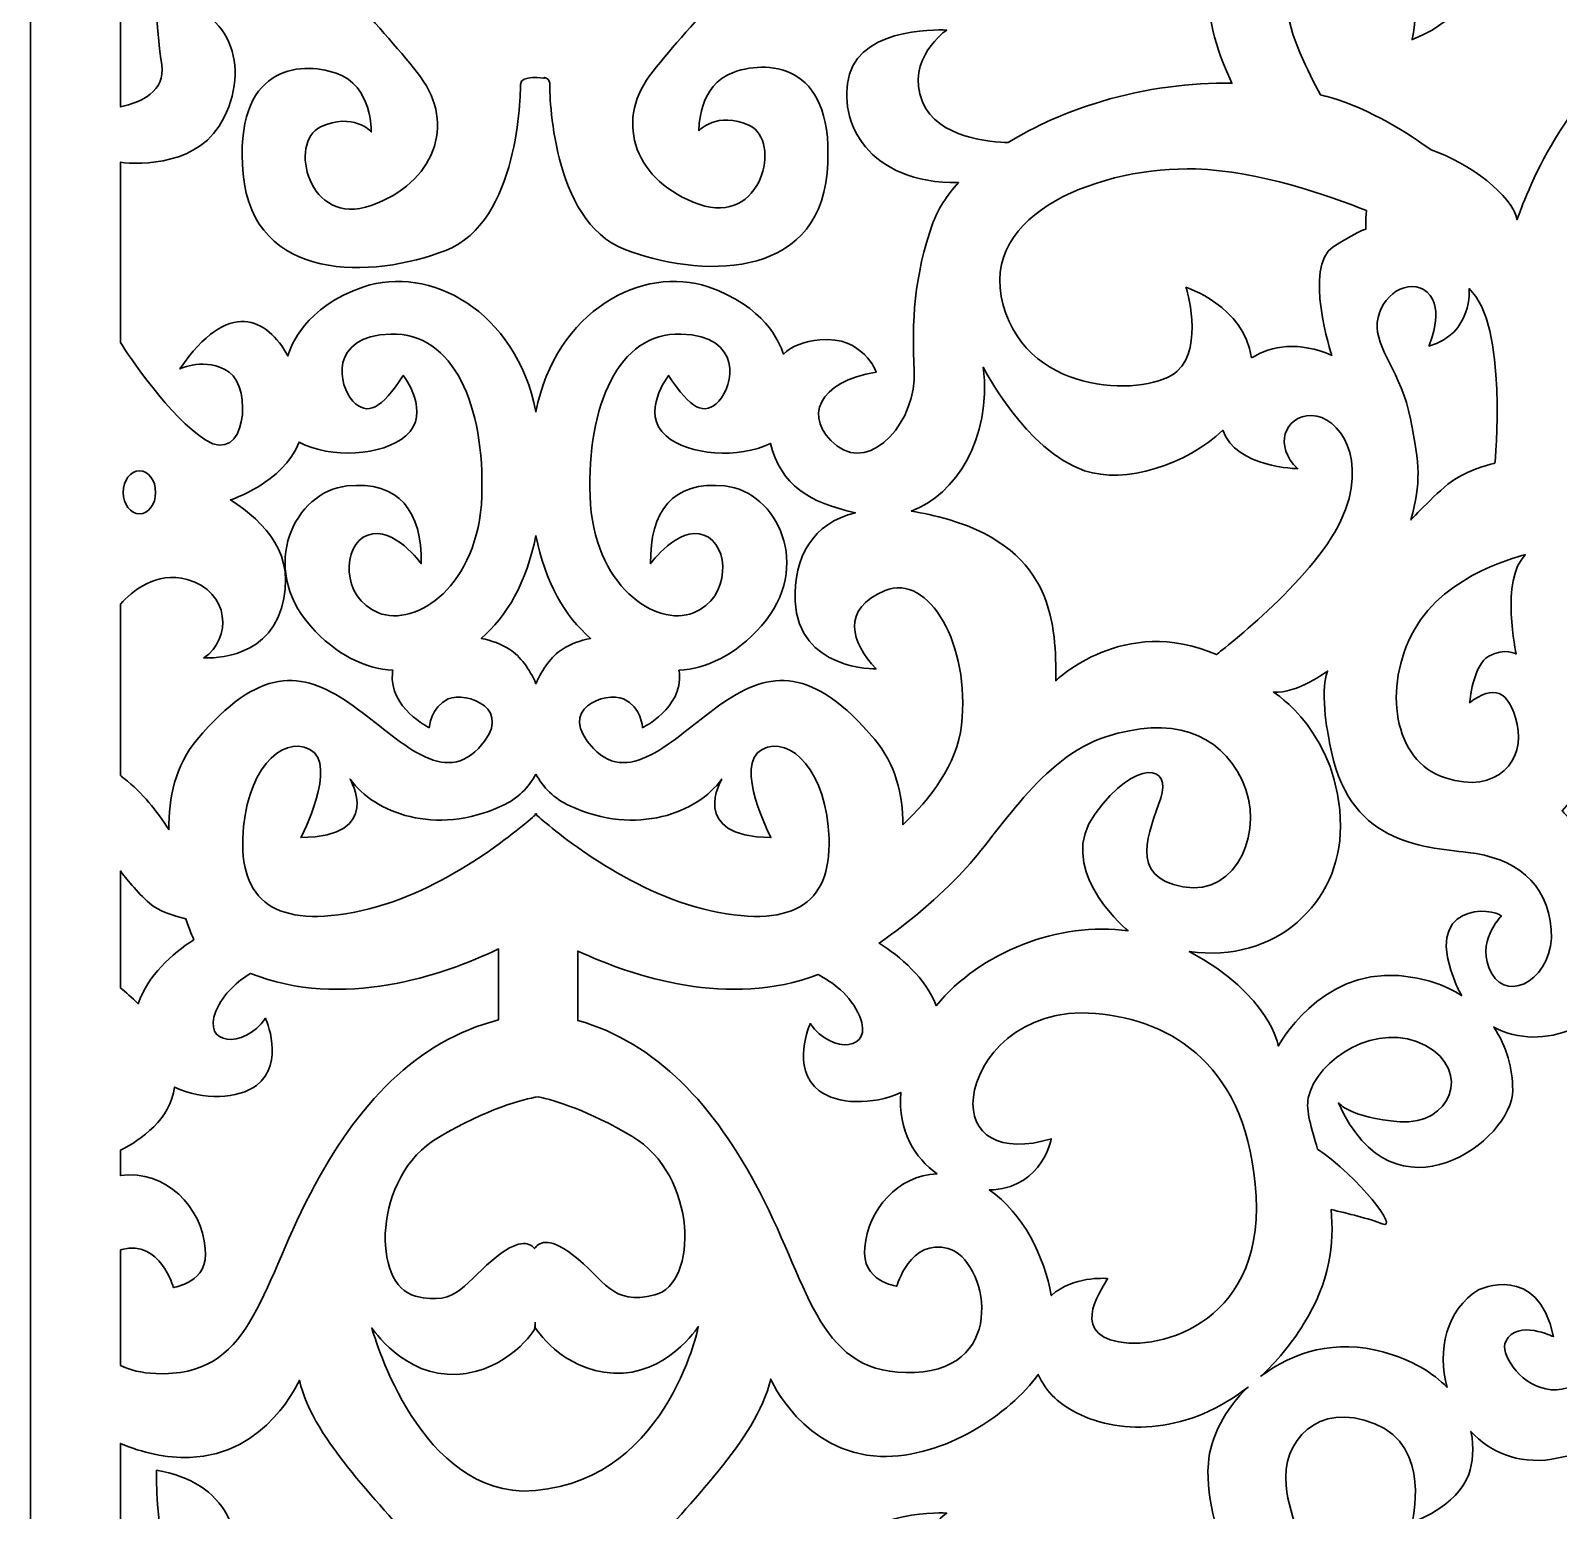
# Model space of a CAD drawing. Header units: centimetres. Extents: x 22.81 to 27, y -9 to -0.08.
# Drawn here: x 22.814 to 24.479, y -4.485 to -2.873 of the extents above; entities that cross this region are included whole.
import ezdxf

# ---------------------------------------------------------------- set-up
doc = ezdxf.new("R2010")
doc.units = ezdxf.units.CM
doc.header["$MEASUREMENT"] = 0
doc.layers.add('layer 1', color=7, linetype='Continuous')

msp = doc.modelspace()

# ---------------------------------------------------------------- linework, layer by layer
at = {"layer": 'layer 1', "color": 250, "lineweight": 30}
for points, knots in [([(26.99977, -9.0002), (26.99977, -9.0002), (22.8137, -9.0002), (22.8137, -9.0002), (22.8137, -9.0002), (22.8137, -9.0002), (22.8137, -0.08237), (22.8137, -0.08237), (22.8137, -0.08237), (22.8137, -0.08237), (26.99977, -0.08237), (26.99977, -0.08237), (26.99977, -0.08237), (26.99977, -0.08237), (26.99977, -9.0002), (26.99977, -9.0002)], [0, 0, 0, 0, 0.2, 0.2, 0.2, 0.2, 0.4, 0.4, 0.4, 0.4, 0.6, 0.6, 0.6, 0.6, 1, 1, 1, 1]), ([(24.85922, -2.80655), (24.87184, -2.82286), (24.89256, -2.85542), (24.8873, -2.88799), (24.8873, -2.88799), (24.87987, -2.93409), (24.78136, -2.96044), (24.73861, -2.94068), (24.73861, -2.94068), (24.69585, -2.92092), (24.71816, -2.87152), (24.71816, -2.87152), (24.71816, -2.87152), (24.69883, -2.88406), (24.69135, -2.89869), (24.69093, -2.91358), (24.69093, -2.91358), (24.64944, -2.88862), (24.60368, -2.87992), (24.5633, -2.8999), (24.5633, -2.8999), (24.47886, -2.94164), (24.4337, -3.07906), (24.4337, -3.07906), (24.4337, -3.07906), (24.42905, -3.05286), (24.38119, -3.01684), (24.34003, -3.00303), (24.34003, -3.00303), (24.31657, -2.98588), (24.27453, -2.95862), (24.22929, -2.94562), (24.22929, -2.94562), (24.22601, -2.94469), (24.22273, -2.94379), (24.21937, -2.94294), (24.21937, -2.94294), (24.20602, -2.91803), (24.18548, -2.87876), (24.18189, -2.84232), (24.18189, -2.84232), (24.17712, -2.7942), (24.21588, -2.74997), (24.27854, -2.77499), (24.27854, -2.77499), (24.3412, -2.79999), (24.31912, -2.88283), (24.31912, -2.88283), (24.31912, -2.88283), (24.31912, -2.88283), (24.3685, -2.86524), (24.38096, -2.83024), (24.38096, -2.83024), (24.38465, -2.81991), (24.38653, -2.80645), (24.38482, -2.79189), (24.38482, -2.79189), (24.40508, -2.81324), (24.43454, -2.82608), (24.47151, -2.82071), (24.47151, -2.82071), (24.5849, -2.80424), (24.59774, -2.70616), (24.59774, -2.70616), (24.59774, -2.70616), (24.63947, -2.77016), (24.75824, -2.83554), (24.85293, -2.80854), (24.85293, -2.80854), (24.85509, -2.80792), (24.85718, -2.80725), (24.85922, -2.80655)], [0, 0, 0, 0, 0.0526316, 0.0526316, 0.0526316, 0.0526316, 0.1052632, 0.1052632, 0.1052632, 0.1052632, 0.1578947, 0.1578947, 0.1578947, 0.1578947, 0.2105263, 0.2105263, 0.2105263, 0.2105263, 0.2631579, 0.2631579, 0.2631579, 0.2631579, 0.3157895, 0.3157895, 0.3157895, 0.3157895, 0.3684211, 0.3684211, 0.3684211, 0.3684211, 0.4210526, 0.4210526, 0.4210526, 0.4210526, 0.4736842, 0.4736842, 0.4736842, 0.4736842, 0.5263158, 0.5263158, 0.5263158, 0.5263158, 0.5789474, 0.5789474, 0.5789474, 0.5789474, 0.6315789, 0.6315789, 0.6315789, 0.6315789, 0.6842105, 0.6842105, 0.6842105, 0.6842105, 0.7368421, 0.7368421, 0.7368421, 0.7368421, 0.7894737, 0.7894737, 0.7894737, 0.7894737, 0.8421053, 0.8421053, 0.8421053, 0.8421053, 0.8947368, 0.8947368, 0.8947368, 0.8947368, 1, 1, 1, 1]), ([(22.91161, -3.21272), (22.91161, -3.21272), (22.91161, -3.01649), (22.91161, -3.01649), (22.91161, -3.01649), (22.9335, -3.01876), (22.99877, -3.02072), (23.02449, -2.96793), (23.02449, -2.96793), (23.05559, -2.90405), (23.02591, -2.84519), (22.95097, -2.83267), (22.95097, -2.83267), (22.95097, -2.83267), (22.94956, -2.86023), (22.95662, -2.91031), (22.95662, -2.91031), (22.96072, -2.93934), (22.93445, -2.95114), (22.91161, -2.95592), (22.91161, -2.95592), (22.91161, -2.95592), (22.91161, -2.80348), (22.91161, -2.80348), (22.91161, -2.80348), (22.93563, -2.8136), (22.96149, -2.81965), (22.98709, -2.81883), (22.98709, -2.81883), (23.07147, -2.81612), (23.10675, -2.73457), (23.10675, -2.73457), (23.10675, -2.73457), (23.12208, -2.80252), (23.20033, -2.87182), (23.23868, -2.92348), (23.23868, -2.92348), (23.27703, -2.97513), (23.25403, -3.039), (23.18499, -3.06346), (23.18499, -3.06346), (23.11594, -3.08793), (23.09447, -2.99415), (23.12975, -2.97784), (23.12975, -2.97784), (23.16504, -2.96153), (23.18499, -2.98327), (23.18499, -2.98327), (23.18499, -2.98327), (23.18499, -2.98327), (23.18652, -2.93299), (23.14663, -2.91941), (23.14663, -2.91941), (23.10675, -2.90581), (23.03463, -2.91125), (23.04537, -3.02949), (23.04537, -3.02949), (23.05611, -3.14774), (23.18652, -3.14365), (23.2663, -3.11238), (23.2663, -3.11238), (23.34608, -3.08113), (23.34761, -2.9425), (23.34761, -2.93164), (23.34761, -2.93164), (23.34761, -2.92076), (23.37368, -2.92484), (23.37368, -2.92484), (23.37368, -2.92484), (23.37368, -2.92484), (23.37344, -2.92396), (23.37344, -2.92396), (23.37344, -2.92396), (23.37691, -2.92503), (23.37942, -2.92697), (23.37942, -2.93033), (23.37942, -2.93033), (23.37942, -2.94119), (23.38096, -3.07983), (23.46073, -3.11108), (23.46073, -3.11108), (23.54052, -3.14234), (23.67091, -3.14643), (23.68165, -3.02819), (23.68165, -3.02819), (23.6924, -2.90994), (23.62029, -2.90451), (23.58041, -2.9181), (23.58041, -2.9181), (23.54052, -2.93168), (23.54205, -2.98198), (23.54205, -2.98198), (23.54205, -2.98198), (23.54205, -2.98198), (23.56198, -2.96023), (23.59727, -2.97653), (23.59727, -2.97653), (23.63256, -2.99286), (23.61108, -3.08663), (23.54205, -3.06218), (23.54205, -3.06218), (23.473, -3.0377), (23.45, -2.97382), (23.48835, -2.92218), (23.48835, -2.92218), (23.5267, -2.87053), (23.60495, -2.80122), (23.62029, -2.73327), (23.62029, -2.73327), (23.62029, -2.73327), (23.65558, -2.81481), (23.73995, -2.81753), (23.73995, -2.81753), (23.80946, -2.81977), (23.88106, -2.77128), (23.91185, -2.72829), (23.91185, -2.72829), (23.91879, -2.74423), (23.93181, -2.75918), (23.9535, -2.77016), (23.9535, -2.77016), (23.99911, -2.79324), (24.06416, -2.79243), (24.12333, -2.75438), (24.12333, -2.75438), (24.10824, -2.77429), (24.09882, -2.79672), (24.09722, -2.81829), (24.09722, -2.81829), (24.09408, -2.86058), (24.10994, -2.90325), (24.12298, -2.93035), (24.12298, -2.93035), (24.07797, -2.92958), (24.02959, -2.93549), (23.98082, -2.95014), (23.98082, -2.95014), (23.94307, -2.96147), (23.90827, -2.97684), (23.87905, -2.99493), (23.87905, -2.99493), (23.86115, -2.99457), (23.80181, -2.99031), (23.78563, -2.95061), (23.78563, -2.95061), (23.76649, -2.9037), (23.81212, -2.87241), (23.81212, -2.87241), (23.81212, -2.87241), (23.81212, -2.87241), (23.72089, -2.8672), (23.70619, -2.92063), (23.70619, -2.92063), (23.69203, -2.97202), (23.72685, -3.04026), (23.82506, -3.03848), (23.82506, -3.03848), (23.81197, -3.05276), (23.80226, -3.06783), (23.79673, -3.08331), (23.79673, -3.08331), (23.77677, -3.13905), (23.77371, -3.19069), (23.77677, -3.24369), (23.77677, -3.24369), (23.77985, -3.29669), (23.73075, -3.35513), (23.6924, -3.32524), (23.6924, -3.32524), (23.65404, -3.29534), (23.67245, -3.25456), (23.73535, -3.24506), (23.73535, -3.24506), (23.73535, -3.24506), (23.72155, -3.20563), (23.67398, -3.20972), (23.67398, -3.20972), (23.65698, -3.21117), (23.64374, -3.21645), (23.63411, -3.22543), (23.63411, -3.22543), (23.63009, -3.21232), (23.61321, -3.17293), (23.55211, -3.15209), (23.55211, -3.15209), (23.48141, -3.12801), (23.38578, -3.17754), (23.36443, -3.28837), (23.36443, -3.28837), (23.34306, -3.17754), (23.24746, -3.12801), (23.17676, -3.15209), (23.17676, -3.15209), (23.11215, -3.17412), (23.09701, -3.21689), (23.09419, -3.22741), (23.09419, -3.22741), (23.0718, -3.18618), (23.02934, -3.16411), (22.97643, -3.24144), (22.97643, -3.24144), (22.97643, -3.24144), (23.00468, -3.22767), (23.03014, -3.24518), (23.03014, -3.24518), (23.05559, -3.26274), (23.04852, -3.34664), (23.00468, -3.31909), (23.00468, -3.31909), (22.96549, -3.29445), (22.92067, -3.22678), (22.91161, -3.21272)], [0, 0, 0, 0, 0.0185185, 0.0185185, 0.0185185, 0.0185185, 0.037037, 0.037037, 0.037037, 0.037037, 0.0555556, 0.0555556, 0.0555556, 0.0555556, 0.0740741, 0.0740741, 0.0740741, 0.0740741, 0.0925926, 0.0925926, 0.0925926, 0.0925926, 0.1111111, 0.1111111, 0.1111111, 0.1111111, 0.1296296, 0.1296296, 0.1296296, 0.1296296, 0.1481481, 0.1481481, 0.1481481, 0.1481481, 0.1666667, 0.1666667, 0.1666667, 0.1666667, 0.1851852, 0.1851852, 0.1851852, 0.1851852, 0.2037037, 0.2037037, 0.2037037, 0.2037037, 0.2222222, 0.2222222, 0.2222222, 0.2222222, 0.2407407, 0.2407407, 0.2407407, 0.2407407, 0.2592593, 0.2592593, 0.2592593, 0.2592593, 0.2777778, 0.2777778, 0.2777778, 0.2777778, 0.2962963, 0.2962963, 0.2962963, 0.2962963, 0.3148148, 0.3148148, 0.3148148, 0.3148148, 0.3333333, 0.3333333, 0.3333333, 0.3333333, 0.3518519, 0.3518519, 0.3518519, 0.3518519, 0.3703704, 0.3703704, 0.3703704, 0.3703704, 0.3888889, 0.3888889, 0.3888889, 0.3888889, 0.4074074, 0.4074074, 0.4074074, 0.4074074, 0.4259259, 0.4259259, 0.4259259, 0.4259259, 0.4444444, 0.4444444, 0.4444444, 0.4444444, 0.462963, 0.462963, 0.462963, 0.462963, 0.4814815, 0.4814815, 0.4814815, 0.4814815, 0.5, 0.5, 0.5, 0.5, 0.5185185, 0.5185185, 0.5185185, 0.5185185, 0.537037, 0.537037, 0.537037, 0.537037, 0.5555556, 0.5555556, 0.5555556, 0.5555556, 0.5740741, 0.5740741, 0.5740741, 0.5740741, 0.5925926, 0.5925926, 0.5925926, 0.5925926, 0.6111111, 0.6111111, 0.6111111, 0.6111111, 0.6296296, 0.6296296, 0.6296296, 0.6296296, 0.6481481, 0.6481481, 0.6481481, 0.6481481, 0.6666667, 0.6666667, 0.6666667, 0.6666667, 0.6851852, 0.6851852, 0.6851852, 0.6851852, 0.7037037, 0.7037037, 0.7037037, 0.7037037, 0.7222222, 0.7222222, 0.7222222, 0.7222222, 0.7407407, 0.7407407, 0.7407407, 0.7407407, 0.7592593, 0.7592593, 0.7592593, 0.7592593, 0.7777778, 0.7777778, 0.7777778, 0.7777778, 0.7962963, 0.7962963, 0.7962963, 0.7962963, 0.8148148, 0.8148148, 0.8148148, 0.8148148, 0.8333333, 0.8333333, 0.8333333, 0.8333333, 0.8518519, 0.8518519, 0.8518519, 0.8518519, 0.8703704, 0.8703704, 0.8703704, 0.8703704, 0.8888889, 0.8888889, 0.8888889, 0.8888889, 0.9074074, 0.9074074, 0.9074074, 0.9074074, 0.9259259, 0.9259259, 0.9259259, 0.9259259, 0.9444444, 0.9444444, 0.9444444, 0.9444444, 0.962963, 0.962963, 0.962963, 0.962963, 1, 1, 1, 1]), ([(24.14434, -3.22961), (24.16591, -3.21568), (24.19634, -3.2114), (24.23177, -3.22673), (24.23177, -3.22673), (24.23177, -3.22673), (24.20004, -3.12949), (24.23342, -3.10862), (24.23342, -3.10862), (24.26679, -3.08776), (24.26875, -3.08949), (24.26875, -3.08949), (24.26875, -3.08949), (24.26875, -3.08949), (24.26858, -3.08095), (24.26956, -3.06906), (24.26956, -3.06906), (24.2292, -3.05288), (24.15231, -3.02592), (24.08339, -3.02374), (24.08339, -3.02374), (23.98444, -3.02061), (23.8454, -3.06966), (23.87369, -3.17193), (23.87369, -3.17193), (23.90196, -3.27422), (24.03391, -3.27108), (24.06336, -3.24394), (24.06336, -3.24394), (24.09282, -3.21682), (24.07287, -3.15265), (24.07287, -3.15265), (24.07287, -3.15265), (24.07287, -3.15265), (24.13625, -3.17285), (24.14434, -3.22961)], [0, 0, 0, 0, 0.1, 0.1, 0.1, 0.1, 0.2, 0.2, 0.2, 0.2, 0.3, 0.3, 0.3, 0.3, 0.4, 0.4, 0.4, 0.4, 0.5, 0.5, 0.5, 0.5, 0.6, 0.6, 0.6, 0.6, 0.7, 0.7, 0.7, 0.7, 0.8, 0.8, 0.8, 0.8, 1, 1, 1, 1]), ([(24.40949, -3.34424), (24.40949, -3.34424), (24.4242, -3.19305), (24.38154, -3.15395), (24.38154, -3.15395), (24.38154, -3.15395), (24.38553, -3.20373), (24.33753, -3.21658), (24.33753, -3.21658), (24.33753, -3.21658), (24.35565, -3.17564), (24.33573, -3.15799), (24.33573, -3.15799), (24.3158, -3.14034), (24.28409, -3.16199), (24.28136, -3.19089), (24.28136, -3.19089), (24.27865, -3.21977), (24.30764, -3.24465), (24.31761, -3.29601), (24.31761, -3.29601), (24.32757, -3.34737), (24.32911, -3.36393), (24.31807, -3.40592), (24.31807, -3.40592), (24.31807, -3.40592), (24.34785, -3.3737), (24.36546, -3.36198), (24.36546, -3.36198), (24.38311, -3.35026), (24.40949, -3.34424), (24.40949, -3.34424)], [0, 0, 0, 0, 0.1111111, 0.1111111, 0.1111111, 0.1111111, 0.2222222, 0.2222222, 0.2222222, 0.2222222, 0.3333333, 0.3333333, 0.3333333, 0.3333333, 0.4444444, 0.4444444, 0.4444444, 0.4444444, 0.5555556, 0.5555556, 0.5555556, 0.5555556, 0.6666667, 0.6666667, 0.6666667, 0.6666667, 0.7777778, 0.7777778, 0.7777778, 0.7777778, 1, 1, 1, 1]), ([(22.91161, -3.68425), (22.91161, -3.68425), (22.91161, -3.49766), (22.91161, -3.49766), (22.91161, -3.49766), (22.92394, -3.48408), (22.95048, -3.46144), (22.98428, -3.47095), (22.98428, -3.47095), (23.03139, -3.48422), (23.03352, -3.53546), (23.0025, -3.55633), (23.0025, -3.55633), (23.0025, -3.55633), (23.06994, -3.56106), (23.08708, -3.50225), (23.08708, -3.50225), (23.10421, -3.44344), (23.06973, -3.40926), (23.03156, -3.3842), (23.03156, -3.3842), (23.03156, -3.3842), (23.08876, -3.36597), (23.10642, -3.32125), (23.10642, -3.32125), (23.14068, -3.34007), (23.1974, -3.33613), (23.22268, -3.31448), (23.22268, -3.31448), (23.25149, -3.28976), (23.2199, -3.24861), (23.2199, -3.24861), (23.2199, -3.24861), (23.19572, -3.28565), (23.18084, -3.29306), (23.16504, -3.27661), (23.16504, -3.27661), (23.14924, -3.26014), (23.13804, -3.20558), (23.20637, -3.20357), (23.20637, -3.20357), (23.27472, -3.20153), (23.30888, -3.28225), (23.30546, -3.3801), (23.30546, -3.3801), (23.30204, -3.47798), (23.23371, -3.52337), (23.19272, -3.50722), (23.19272, -3.50722), (23.15171, -3.49108), (23.15285, -3.43257), (23.18131, -3.42247), (23.18131, -3.42247), (23.20979, -3.41239), (23.2394, -3.45376), (23.2394, -3.45376), (23.2394, -3.45376), (23.24054, -3.39726), (23.21549, -3.36296), (23.15854, -3.36902), (23.15854, -3.36902), (23.1016, -3.37506), (23.06174, -3.45679), (23.11868, -3.52135), (23.11868, -3.52135), (23.14702, -3.55347), (23.17818, -3.56786), (23.20864, -3.56974), (23.20864, -3.56974), (23.20839, -3.57082), (23.20821, -3.57189), (23.2081, -3.573), (23.2081, -3.573), (23.20445, -3.61076), (23.24827, -3.63231), (23.24827, -3.63231), (23.24827, -3.63231), (23.24827, -3.63231), (23.24949, -3.60967), (23.26896, -3.60106), (23.26896, -3.60106), (23.28846, -3.59241), (23.34324, -3.61183), (23.30184, -3.65498), (23.30184, -3.65498), (23.26046, -3.6981), (23.21191, -3.64083), (23.16055, -3.60529), (23.16055, -3.60529), (23.1092, -3.56976), (23.06265, -3.56549), (22.99523, -3.6451), (22.99523, -3.6451), (22.97135, -3.67333), (22.96399, -3.70903), (22.9644, -3.74336), (22.9644, -3.74336), (22.95152, -3.72299), (22.93548, -3.70316), (22.91587, -3.68784), (22.91587, -3.68784), (22.91438, -3.68668), (22.91297, -3.68549), (22.91161, -3.68425)], [0, 0, 0, 0, 0.037037, 0.037037, 0.037037, 0.037037, 0.0740741, 0.0740741, 0.0740741, 0.0740741, 0.1111111, 0.1111111, 0.1111111, 0.1111111, 0.1481481, 0.1481481, 0.1481481, 0.1481481, 0.1851852, 0.1851852, 0.1851852, 0.1851852, 0.2222222, 0.2222222, 0.2222222, 0.2222222, 0.2592593, 0.2592593, 0.2592593, 0.2592593, 0.2962963, 0.2962963, 0.2962963, 0.2962963, 0.3333333, 0.3333333, 0.3333333, 0.3333333, 0.3703704, 0.3703704, 0.3703704, 0.3703704, 0.4074074, 0.4074074, 0.4074074, 0.4074074, 0.4444444, 0.4444444, 0.4444444, 0.4444444, 0.4814815, 0.4814815, 0.4814815, 0.4814815, 0.5185185, 0.5185185, 0.5185185, 0.5185185, 0.5555556, 0.5555556, 0.5555556, 0.5555556, 0.5925926, 0.5925926, 0.5925926, 0.5925926, 0.6296296, 0.6296296, 0.6296296, 0.6296296, 0.6666667, 0.6666667, 0.6666667, 0.6666667, 0.7037037, 0.7037037, 0.7037037, 0.7037037, 0.7407407, 0.7407407, 0.7407407, 0.7407407, 0.7777778, 0.7777778, 0.7777778, 0.7777778, 0.8148148, 0.8148148, 0.8148148, 0.8148148, 0.8518519, 0.8518519, 0.8518519, 0.8518519, 0.8888889, 0.8888889, 0.8888889, 0.8888889, 0.9259259, 0.9259259, 0.9259259, 0.9259259, 1, 1, 1, 1]), ([(23.76446, -3.73804), (23.79354, -3.71055), (23.82353, -3.67246), (23.8283, -3.62947), (23.8283, -3.62947), (23.83793, -3.54275), (23.79299, -3.46314), (23.74486, -3.48303), (23.74486, -3.48303), (23.6967, -3.50294), (23.70793, -3.5399), (23.73522, -3.56835), (23.73522, -3.56835), (23.73522, -3.56835), (23.65016, -3.56976), (23.64695, -3.49442), (23.64695, -3.49442), (23.6449, -3.44632), (23.66657, -3.40959), (23.71255, -3.39816), (23.71255, -3.39816), (23.66283, -3.38749), (23.63139, -3.3683), (23.61994, -3.32259), (23.61994, -3.32259), (23.58548, -3.33987), (23.53085, -3.33562), (23.5062, -3.31448), (23.5062, -3.31448), (23.47737, -3.28976), (23.50899, -3.24861), (23.50899, -3.24861), (23.50899, -3.24861), (23.53314, -3.28565), (23.54801, -3.29306), (23.56382, -3.27661), (23.56382, -3.27661), (23.57961, -3.26014), (23.59082, -3.20558), (23.52248, -3.20357), (23.52248, -3.20357), (23.45416, -3.20153), (23.41998, -3.28225), (23.4234, -3.3801), (23.4234, -3.3801), (23.42683, -3.47798), (23.49515, -3.52337), (23.53616, -3.50722), (23.53616, -3.50722), (23.57715, -3.49108), (23.57601, -3.43257), (23.54755, -3.42247), (23.54755, -3.42247), (23.51906, -3.41239), (23.48945, -3.45376), (23.48945, -3.45376), (23.48945, -3.45376), (23.48833, -3.39726), (23.51338, -3.36296), (23.57032, -3.36902), (23.57032, -3.36902), (23.62726, -3.37506), (23.66713, -3.45679), (23.61018, -3.52135), (23.61018, -3.52135), (23.58184, -3.55347), (23.55069, -3.56786), (23.52024, -3.56974), (23.52024, -3.56974), (23.52046, -3.57082), (23.52065, -3.57189), (23.52076, -3.573), (23.52076, -3.573), (23.52439, -3.61076), (23.48058, -3.63231), (23.48058, -3.63231), (23.48058, -3.63231), (23.48058, -3.63231), (23.47938, -3.60967), (23.45989, -3.60106), (23.45989, -3.60106), (23.44042, -3.59241), (23.38564, -3.61183), (23.42701, -3.65498), (23.42701, -3.65498), (23.46841, -3.6981), (23.51695, -3.64083), (23.56831, -3.60529), (23.56831, -3.60529), (23.61966, -3.56976), (23.66621, -3.56549), (23.73361, -3.6451), (23.73361, -3.6451), (23.75628, -3.67188), (23.76408, -3.70537), (23.76446, -3.73804)], [0, 0, 0, 0, 0.04, 0.04, 0.04, 0.04, 0.08, 0.08, 0.08, 0.08, 0.12, 0.12, 0.12, 0.12, 0.16, 0.16, 0.16, 0.16, 0.2, 0.2, 0.2, 0.2, 0.24, 0.24, 0.24, 0.24, 0.28, 0.28, 0.28, 0.28, 0.32, 0.32, 0.32, 0.32, 0.36, 0.36, 0.36, 0.36, 0.4, 0.4, 0.4, 0.4, 0.44, 0.44, 0.44, 0.44, 0.48, 0.48, 0.48, 0.48, 0.52, 0.52, 0.52, 0.52, 0.56, 0.56, 0.56, 0.56, 0.6, 0.6, 0.6, 0.6, 0.64, 0.64, 0.64, 0.64, 0.68, 0.68, 0.68, 0.68, 0.72, 0.72, 0.72, 0.72, 0.76, 0.76, 0.76, 0.76, 0.8, 0.8, 0.8, 0.8, 0.84, 0.84, 0.84, 0.84, 0.88, 0.88, 0.88, 0.88, 0.92, 0.92, 0.92, 0.92, 1, 1, 1, 1]), ([(23.77343, -3.39658), (23.78609, -3.39838), (23.7997, -3.40137), (23.81429, -3.40569), (23.81429, -3.40569), (23.92984, -3.4398), (23.93102, -3.52144), (23.93102, -3.58113), (23.93102, -3.58113), (23.93102, -3.58113), (24.00484, -3.50862), (24.10595, -3.55269), (24.10595, -3.55269), (24.10595, -3.55269), (24.21064, -3.47312), (24.24174, -3.40674), (24.24174, -3.40674), (24.27284, -3.34038), (24.23972, -3.29238), (24.20971, -3.29238), (24.20971, -3.29238), (24.17973, -3.29238), (24.16826, -3.326), (24.19471, -3.3502), (24.19471, -3.3502), (24.19471, -3.3502), (24.12744, -3.34952), (24.11297, -3.30833), (24.11297, -3.30833), (24.07353, -3.34593), (24.0065, -3.36729), (23.96243, -3.35242), (23.96243, -3.35242), (23.89799, -3.33066), (23.85195, -3.23963), (23.85195, -3.23963), (23.85195, -3.23963), (23.86141, -3.31818), (23.82165, -3.37817), (23.77343, -3.39658)], [0, 0, 0, 0, 0.0909091, 0.0909091, 0.0909091, 0.0909091, 0.1818182, 0.1818182, 0.1818182, 0.1818182, 0.2727273, 0.2727273, 0.2727273, 0.2727273, 0.3636364, 0.3636364, 0.3636364, 0.3636364, 0.4545455, 0.4545455, 0.4545455, 0.4545455, 0.5454545, 0.5454545, 0.5454545, 0.5454545, 0.6363636, 0.6363636, 0.6363636, 0.6363636, 0.7272727, 0.7272727, 0.7272727, 0.7272727, 0.8181818, 0.8181818, 0.8181818, 0.8181818, 1, 1, 1, 1]), ([(22.93237, -3.39946), (22.92263, -3.39946), (22.91469, -3.3889), (22.91469, -3.37597), (22.91469, -3.37597), (22.91469, -3.36303), (22.92263, -3.3525), (22.93237, -3.3525), (22.93237, -3.3525), (22.94209, -3.3525), (22.95003, -3.36303), (22.95003, -3.37597), (22.95003, -3.37597), (22.95003, -3.3889), (22.94209, -3.39946), (22.93237, -3.39946)], [0, 0, 0, 0, 0.2, 0.2, 0.2, 0.2, 0.4, 0.4, 0.4, 0.4, 0.6, 0.6, 0.6, 0.6, 1, 1, 1, 1]), ([(23.36443, -3.42302), (23.37444, -3.47403), (23.39637, -3.51144), (23.42407, -3.53506), (23.42407, -3.53506), (23.41269, -3.53725), (23.40195, -3.54119), (23.39293, -3.54713), (23.39293, -3.54713), (23.38143, -3.55469), (23.37146, -3.56814), (23.36443, -3.58439), (23.36443, -3.58439), (23.35741, -3.56814), (23.34741, -3.55469), (23.33594, -3.54713), (23.33594, -3.54713), (23.32692, -3.54119), (23.31619, -3.53725), (23.30479, -3.53506), (23.30479, -3.53506), (23.3325, -3.51144), (23.35441, -3.47403), (23.36443, -3.42302)], [0, 0, 0, 0, 0.1428571, 0.1428571, 0.1428571, 0.1428571, 0.2857143, 0.2857143, 0.2857143, 0.2857143, 0.4285714, 0.4285714, 0.4285714, 0.4285714, 0.5714286, 0.5714286, 0.5714286, 0.5714286, 0.7142857, 0.7142857, 0.7142857, 0.7142857, 1, 1, 1, 1]), ([(24.35744, -4.3509), (24.34221, -4.3352), (24.31968, -4.32135), (24.28742, -4.31223), (24.28742, -4.31223), (24.23709, -4.298), (24.18952, -4.31213), (24.15451, -4.33873), (24.15451, -4.33873), (24.17126, -4.3233), (24.18707, -4.30434), (24.2013, -4.28152), (24.2013, -4.28152), (24.22977, -4.23587), (24.23467, -4.19389), (24.23096, -4.1573), (24.23096, -4.1573), (24.24818, -4.16123), (24.27308, -4.16733), (24.28652, -4.17261), (24.28652, -4.17261), (24.30669, -4.18057), (24.26078, -4.12174), (24.21632, -4.09134), (24.21632, -4.09134), (24.20938, -4.06823), (24.20338, -4.04936), (24.20615, -4.03565), (24.20615, -4.03565), (24.21469, -3.99359), (24.28286, -3.95046), (24.334, -3.9785), (24.334, -3.9785), (24.38511, -4.00654), (24.36078, -4.06585), (24.30599, -4.06154), (24.30599, -4.06154), (24.2512, -4.05721), (24.23905, -4.04104), (24.23905, -4.04104), (24.23905, -4.04104), (24.2999, -4.178), (24.42895, -4.08203), (24.42895, -4.02702), (24.42895, -4.02702), (24.42895, -4.00394), (24.42237, -3.9795), (24.40832, -3.95845), (24.40832, -3.95845), (24.46115, -3.98715), (24.5364, -3.95659), (24.55156, -3.89468), (24.55156, -3.89468), (24.5715, -3.81314), (24.48279, -3.72298), (24.48279, -3.72298), (24.48279, -3.72298), (24.52874, -3.67706), (24.50635, -3.59982), (24.50635, -3.59982), (24.50635, -3.59982), (24.53816, -3.62069), (24.5782, -3.62591), (24.59588, -3.57478), (24.59588, -3.57478), (24.61356, -3.52363), (24.56997, -3.50276), (24.56997, -3.50276), (24.56997, -3.50276), (24.5782, -3.52886), (24.55937, -3.55808), (24.53109, -3.55391), (24.53109, -3.55391), (24.50281, -3.54974), (24.47808, -3.50173), (24.49575, -3.46205), (24.49575, -3.46205), (24.51342, -3.42242), (24.58058, -3.42554), (24.65833, -3.48607), (24.65833, -3.48607), (24.73609, -3.5466), (24.76235, -3.66217), (24.75271, -3.73608), (24.75271, -3.73608), (24.74877, -3.76643), (24.73943, -3.79317), (24.72976, -3.81417), (24.72976, -3.81417), (24.70791, -3.79232), (24.68045, -3.78175), (24.64999, -3.78175), (24.64999, -3.78175), (24.59109, -3.78175), (24.55516, -3.8414), (24.55516, -3.8414), (24.55516, -3.8414), (24.6165, -3.82986), (24.65553, -3.85129), (24.68156, -3.90067), (24.68156, -3.90067), (24.70758, -3.95007), (24.6797, -3.99783), (24.63323, -4.04229), (24.63323, -4.04229), (24.58676, -4.08675), (24.56446, -4.24153), (24.56446, -4.24153), (24.56446, -4.24153), (24.50311, -4.43418), (24.40832, -4.32549), (24.42133, -4.3008), (24.42133, -4.3008), (24.43435, -4.27611), (24.47336, -4.29586), (24.47336, -4.29586), (24.47336, -4.29586), (24.45665, -4.21354), (24.39158, -4.24481), (24.39158, -4.24481), (24.39158, -4.24481), (24.35632, -4.26615), (24.34655, -4.31076), (24.35744, -4.3509)], [0, 0, 0, 0, 0.03125, 0.03125, 0.03125, 0.03125, 0.0625, 0.0625, 0.0625, 0.0625, 0.09375, 0.09375, 0.09375, 0.09375, 0.125, 0.125, 0.125, 0.125, 0.15625, 0.15625, 0.15625, 0.15625, 0.1875, 0.1875, 0.1875, 0.1875, 0.21875, 0.21875, 0.21875, 0.21875, 0.25, 0.25, 0.25, 0.25, 0.28125, 0.28125, 0.28125, 0.28125, 0.3125, 0.3125, 0.3125, 0.3125, 0.34375, 0.34375, 0.34375, 0.34375, 0.375, 0.375, 0.375, 0.375, 0.40625, 0.40625, 0.40625, 0.40625, 0.4375, 0.4375, 0.4375, 0.4375, 0.46875, 0.46875, 0.46875, 0.46875, 0.5, 0.5, 0.5, 0.5, 0.53125, 0.53125, 0.53125, 0.53125, 0.5625, 0.5625, 0.5625, 0.5625, 0.59375, 0.59375, 0.59375, 0.59375, 0.625, 0.625, 0.625, 0.625, 0.65625, 0.65625, 0.65625, 0.65625, 0.6875, 0.6875, 0.6875, 0.6875, 0.71875, 0.71875, 0.71875, 0.71875, 0.75, 0.75, 0.75, 0.75, 0.78125, 0.78125, 0.78125, 0.78125, 0.8125, 0.8125, 0.8125, 0.8125, 0.84375, 0.84375, 0.84375, 0.84375, 0.875, 0.875, 0.875, 0.875, 0.90625, 0.90625, 0.90625, 0.90625, 0.9375, 0.9375, 0.9375, 0.9375, 1, 1, 1, 1]), ([(24.4327, -3.55237), (24.4327, -3.55237), (24.41508, -3.47132), (24.44263, -3.44398), (24.44263, -3.44398), (24.44263, -3.44398), (24.35555, -3.46352), (24.3214, -3.52601), (24.3214, -3.52601), (24.28722, -3.5885), (24.29824, -3.66856), (24.35555, -3.68713), (24.35555, -3.68713), (24.41287, -3.70566), (24.44263, -3.66662), (24.43382, -3.62853), (24.43382, -3.62853), (24.42499, -3.59044), (24.40736, -3.58558), (24.382, -3.6051), (24.382, -3.6051), (24.382, -3.6051), (24.38532, -3.5641), (24.40294, -3.55433), (24.40294, -3.55433), (24.42058, -3.54457), (24.4327, -3.55237), (24.4327, -3.55237)], [0, 0, 0, 0, 0.125, 0.125, 0.125, 0.125, 0.25, 0.25, 0.25, 0.25, 0.375, 0.375, 0.375, 0.375, 0.5, 0.5, 0.5, 0.5, 0.625, 0.625, 0.625, 0.625, 0.75, 0.75, 0.75, 0.75, 1, 1, 1, 1]), ([(24.37356, -3.92433), (24.37136, -3.92058), (24.3693, -3.91658), (24.36745, -3.91234), (24.36745, -3.91234), (24.32757, -3.82129), (24.40886, -3.82809), (24.41654, -3.83759), (24.41654, -3.83759), (24.41654, -3.83759), (24.38728, -3.8661), (24.40586, -3.89984), (24.40586, -3.89984), (24.42445, -3.9336), (24.47464, -3.90397), (24.47093, -3.8521), (24.47093, -3.8521), (24.46721, -3.80023), (24.43004, -3.77388), (24.37985, -3.76813), (24.37985, -3.76813), (24.32967, -3.76236), (24.24778, -3.75877), (24.22937, -3.64869), (24.22937, -3.64869), (24.22937, -3.64869), (24.2177, -3.59461), (24.22713, -3.57061), (24.22713, -3.57061), (24.22713, -3.57061), (24.19416, -3.59566), (24.16823, -3.59356), (24.16823, -3.59356), (24.16823, -3.59356), (24.24127, -3.63913), (24.24127, -3.74004), (24.24127, -3.74004), (24.24127, -3.82268), (24.17089, -3.88976), (24.07646, -3.87604), (24.07646, -3.87604), (24.16598, -3.92439), (24.17335, -3.97919), (24.17335, -3.97919), (24.17335, -3.97919), (24.17335, -3.97919), (24.21829, -3.89533), (24.30496, -3.90244), (24.30496, -3.90244), (24.33278, -3.90471), (24.35551, -3.9127), (24.37356, -3.92433)], [0, 0, 0, 0, 0.0714286, 0.0714286, 0.0714286, 0.0714286, 0.1428571, 0.1428571, 0.1428571, 0.1428571, 0.2142857, 0.2142857, 0.2142857, 0.2142857, 0.2857143, 0.2857143, 0.2857143, 0.2857143, 0.3571429, 0.3571429, 0.3571429, 0.3571429, 0.4285714, 0.4285714, 0.4285714, 0.4285714, 0.5, 0.5, 0.5, 0.5, 0.5714286, 0.5714286, 0.5714286, 0.5714286, 0.6428571, 0.6428571, 0.6428571, 0.6428571, 0.7142857, 0.7142857, 0.7142857, 0.7142857, 0.7857143, 0.7857143, 0.7857143, 0.7857143, 0.8571429, 0.8571429, 0.8571429, 0.8571429, 1, 1, 1, 1]), ([(23.80066, -3.93522), (23.84863, -3.87648), (23.93444, -3.84344), (24.00984, -3.85355), (24.00984, -3.85355), (24.00022, -3.84533), (23.93157, -3.78354), (23.97382, -3.72616), (23.97382, -3.72616), (24.01918, -3.66456), (24.05747, -3.67348), (24.04539, -3.70921), (24.04539, -3.70921), (24.03328, -3.74492), (24.00909, -3.79492), (24.06958, -3.80563), (24.06958, -3.80563), (24.13006, -3.81634), (24.15928, -3.74224), (24.13407, -3.68955), (24.13407, -3.68955), (24.10888, -3.63687), (24.0562, -3.61952), (23.9856, -3.64226), (23.9856, -3.64226), (23.91498, -3.66501), (23.87003, -3.74604), (23.82991, -3.78869), (23.82991, -3.78869), (23.80333, -3.81695), (23.77112, -3.84457), (23.73838, -3.86703), (23.73838, -3.86703), (23.76136, -3.88148), (23.78926, -3.90497), (23.80066, -3.93522)], [0, 0, 0, 0, 0.1, 0.1, 0.1, 0.1, 0.2, 0.2, 0.2, 0.2, 0.3, 0.3, 0.3, 0.3, 0.4, 0.4, 0.4, 0.4, 0.5, 0.5, 0.5, 0.5, 0.6, 0.6, 0.6, 0.6, 0.7, 0.7, 0.7, 0.7, 0.8, 0.8, 0.8, 0.8, 1, 1, 1, 1]), ([(23.36443, -3.6829), (23.37206, -3.69731), (23.38406, -3.70956), (23.40146, -3.71751), (23.40146, -3.71751), (23.4745, -3.75095), (23.54023, -3.72507), (23.56701, -3.68839), (23.56701, -3.68839), (23.56701, -3.68839), (23.52927, -3.75095), (23.62058, -3.75202), (23.62058, -3.75202), (23.62058, -3.75202), (23.57919, -3.67223), (23.61085, -3.65606), (23.61085, -3.65606), (23.6425, -3.63988), (23.68145, -3.68086), (23.6839, -3.7531), (23.6839, -3.7531), (23.68633, -3.82536), (23.6425, -3.85339), (23.54632, -3.82966), (23.54632, -3.82966), (23.45757, -3.80777), (23.37711, -3.73813), (23.36522, -3.72751), (23.36522, -3.72751), (23.36522, -3.72751), (23.36515, -3.72616), (23.36515, -3.72616), (23.36515, -3.72616), (23.36515, -3.72616), (23.36488, -3.72638), (23.36443, -3.7268), (23.36443, -3.7268), (23.36395, -3.72638), (23.36372, -3.72616), (23.36372, -3.72616), (23.36372, -3.72616), (23.36372, -3.72616), (23.36364, -3.72751), (23.36364, -3.72751), (23.36364, -3.72751), (23.35178, -3.7381), (23.27133, -3.80776), (23.18255, -3.82966), (23.18255, -3.82966), (23.08636, -3.85339), (23.04254, -3.82536), (23.04497, -3.7531), (23.04497, -3.7531), (23.0474, -3.68086), (23.08636, -3.63988), (23.11802, -3.65606), (23.11802, -3.65606), (23.14967, -3.67223), (23.10827, -3.75202), (23.10827, -3.75202), (23.10827, -3.75202), (23.19958, -3.75095), (23.16184, -3.68839), (23.16184, -3.68839), (23.16184, -3.68839), (23.18863, -3.72507), (23.25437, -3.75095), (23.3274, -3.71751), (23.3274, -3.71751), (23.3448, -3.70956), (23.3568, -3.69731), (23.36443, -3.6829)], [0, 0, 0, 0, 0.0526316, 0.0526316, 0.0526316, 0.0526316, 0.1052632, 0.1052632, 0.1052632, 0.1052632, 0.1578947, 0.1578947, 0.1578947, 0.1578947, 0.2105263, 0.2105263, 0.2105263, 0.2105263, 0.2631579, 0.2631579, 0.2631579, 0.2631579, 0.3157895, 0.3157895, 0.3157895, 0.3157895, 0.3684211, 0.3684211, 0.3684211, 0.3684211, 0.4210526, 0.4210526, 0.4210526, 0.4210526, 0.4736842, 0.4736842, 0.4736842, 0.4736842, 0.5263158, 0.5263158, 0.5263158, 0.5263158, 0.5789474, 0.5789474, 0.5789474, 0.5789474, 0.6315789, 0.6315789, 0.6315789, 0.6315789, 0.6842105, 0.6842105, 0.6842105, 0.6842105, 0.7368421, 0.7368421, 0.7368421, 0.7368421, 0.7894737, 0.7894737, 0.7894737, 0.7894737, 0.8421053, 0.8421053, 0.8421053, 0.8421053, 0.8947368, 0.8947368, 0.8947368, 0.8947368, 1, 1, 1, 1]), ([(22.91161, -3.91594), (22.91161, -3.91594), (22.91161, -3.78844), (22.91161, -3.78844), (22.91161, -3.78844), (22.91735, -3.79605), (22.92935, -3.8111), (22.94335, -3.82351), (22.94335, -3.82351), (22.95308, -3.83213), (22.96907, -3.83734), (22.98274, -3.84039), (22.98274, -3.84039), (22.98702, -3.85284), (22.99062, -3.86115), (22.99159, -3.86329), (22.99159, -3.86329), (22.96833, -3.87846), (22.94114, -3.90249), (22.93115, -3.93312), (22.93115, -3.93312), (22.92419, -3.92614), (22.91737, -3.92038), (22.91161, -3.91594)], [0, 0, 0, 0, 0.1428571, 0.1428571, 0.1428571, 0.1428571, 0.2857143, 0.2857143, 0.2857143, 0.2857143, 0.4285714, 0.4285714, 0.4285714, 0.4285714, 0.5714286, 0.5714286, 0.5714286, 0.5714286, 0.7142857, 0.7142857, 0.7142857, 0.7142857, 1, 1, 1, 1]), ([(22.91161, -4.32701), (22.91161, -4.32701), (22.91161, -4.20135), (22.91161, -4.20135), (22.91161, -4.20135), (22.91213, -4.20117), (22.91265, -4.20101), (22.91318, -4.20086), (22.91318, -4.20086), (22.95489, -4.1895), (22.96935, -4.24209), (22.96935, -4.24209), (22.96935, -4.24209), (22.96935, -4.24209), (23.00867, -4.23693), (23.00411, -4.1996), (23.00411, -4.1996), (23.00034, -4.15458), (22.96159, -4.11371), (22.91161, -4.12023), (22.91161, -4.12023), (22.91161, -4.12023), (22.91161, -4.09269), (22.91161, -4.09269), (22.91161, -4.09269), (22.93393, -4.08131), (22.96634, -4.05896), (22.97065, -4.02378), (22.97065, -4.02378), (23.00145, -4.0384), (23.04057, -4.0368), (23.0598, -4.02211), (23.0598, -4.02211), (23.09176, -3.99771), (23.06972, -3.94889), (23.06972, -3.94889), (23.06972, -3.94889), (23.04546, -3.98306), (23.00028, -3.97818), (23.01572, -3.94109), (23.01572, -3.94109), (23.02385, -3.92153), (23.03995, -3.90818), (23.05336, -3.89999), (23.05336, -3.89999), (23.15384, -3.93993), (23.26283, -3.90232), (23.3235, -3.87335), (23.3235, -3.87335), (23.3235, -3.87335), (23.3235, -3.9507), (23.3235, -3.9507), (23.3235, -3.9507), (23.23449, -3.97354), (23.16934, -4.04213), (23.1186, -4.13974), (23.1186, -4.13974), (23.06242, -4.24777), (23.0544, -4.34018), (22.95009, -4.33592), (22.95009, -4.33592), (22.93446, -4.33529), (22.92178, -4.33206), (22.91161, -4.32701)], [0, 0, 0, 0, 0.0588235, 0.0588235, 0.0588235, 0.0588235, 0.1176471, 0.1176471, 0.1176471, 0.1176471, 0.1764706, 0.1764706, 0.1764706, 0.1764706, 0.2352941, 0.2352941, 0.2352941, 0.2352941, 0.2941176, 0.2941176, 0.2941176, 0.2941176, 0.3529412, 0.3529412, 0.3529412, 0.3529412, 0.4117647, 0.4117647, 0.4117647, 0.4117647, 0.4705882, 0.4705882, 0.4705882, 0.4705882, 0.5294118, 0.5294118, 0.5294118, 0.5294118, 0.5882353, 0.5882353, 0.5882353, 0.5882353, 0.6470588, 0.6470588, 0.6470588, 0.6470588, 0.7058824, 0.7058824, 0.7058824, 0.7058824, 0.7647059, 0.7647059, 0.7647059, 0.7647059, 0.8235294, 0.8235294, 0.8235294, 0.8235294, 0.8823529, 0.8823529, 0.8823529, 0.8823529, 1, 1, 1, 1]), ([(23.80182, -4.11827), (23.77727, -4.10132), (23.75902, -4.07202), (23.76209, -4.02969), (23.76209, -4.02969), (23.73135, -4.04413), (23.69243, -4.0425), (23.67328, -4.02788), (23.67328, -4.02788), (23.64132, -4.00346), (23.66336, -3.95465), (23.66336, -3.95465), (23.66336, -3.95465), (23.68761, -3.98881), (23.7328, -3.98395), (23.71737, -3.94684), (23.71737, -3.94684), (23.70758, -3.92329), (23.68627, -3.90878), (23.67198, -3.90132), (23.67198, -3.90132), (23.57506, -3.93806), (23.47083, -3.90384), (23.41009, -3.87559), (23.41009, -3.87559), (23.41009, -3.87559), (23.41009, -3.95121), (23.41009, -3.95121), (23.41009, -3.95121), (23.49576, -3.97565), (23.55895, -4.04323), (23.60844, -4.13841), (23.60844, -4.13841), (23.6646, -4.24647), (23.67263, -4.33889), (23.77695, -4.33462), (23.77695, -4.33462), (23.88126, -4.33035), (23.85559, -4.21094), (23.81387, -4.19955), (23.81387, -4.19955), (23.77214, -4.18819), (23.75769, -4.2408), (23.75769, -4.2408), (23.75769, -4.2408), (23.75769, -4.2408), (23.71837, -4.23561), (23.72293, -4.19828), (23.72293, -4.19828), (23.72634, -4.15746), (23.75857, -4.12002), (23.80182, -4.11827)], [0, 0, 0, 0, 0.0714286, 0.0714286, 0.0714286, 0.0714286, 0.1428571, 0.1428571, 0.1428571, 0.1428571, 0.2142857, 0.2142857, 0.2142857, 0.2142857, 0.2857143, 0.2857143, 0.2857143, 0.2857143, 0.3571429, 0.3571429, 0.3571429, 0.3571429, 0.4285714, 0.4285714, 0.4285714, 0.4285714, 0.5, 0.5, 0.5, 0.5, 0.5714286, 0.5714286, 0.5714286, 0.5714286, 0.6428571, 0.6428571, 0.6428571, 0.6428571, 0.7142857, 0.7142857, 0.7142857, 0.7142857, 0.7857143, 0.7857143, 0.7857143, 0.7857143, 0.8571429, 0.8571429, 0.8571429, 0.8571429, 1, 1, 1, 1]), ([(23.92611, -4.25082), (23.92614, -4.2508), (23.92617, -4.25077), (23.9262, -4.25073), (23.9262, -4.25073), (23.95027, -4.22941), (23.98399, -4.23227), (23.98719, -4.23227), (23.98719, -4.23227), (23.99039, -4.23227), (23.94547, -4.28344), (23.99039, -4.29907), (23.99039, -4.29907), (24.03533, -4.3147), (24.1573, -4.28487), (24.14927, -4.14269), (24.14927, -4.14269), (24.14127, -4.00052), (24.0578, -3.95076), (23.97435, -3.94366), (23.97435, -3.94366), (23.89089, -3.93654), (23.84596, -3.99342), (23.84115, -4.03464), (23.84115, -4.03464), (23.83634, -4.07586), (23.87003, -4.0972), (23.9262, -4.08015), (23.9262, -4.08015), (23.9262, -4.08015), (23.91657, -4.13131), (23.86363, -4.13558), (23.86363, -4.13558), (23.86191, -4.13572), (23.86017, -4.1358), (23.8584, -4.13581), (23.8584, -4.13581), (23.89562, -4.16102), (23.91832, -4.20856), (23.92611, -4.25082)], [0, 0, 0, 0, 0.0909091, 0.0909091, 0.0909091, 0.0909091, 0.1818182, 0.1818182, 0.1818182, 0.1818182, 0.2727273, 0.2727273, 0.2727273, 0.2727273, 0.3636364, 0.3636364, 0.3636364, 0.3636364, 0.4545455, 0.4545455, 0.4545455, 0.4545455, 0.5454545, 0.5454545, 0.5454545, 0.5454545, 0.6363636, 0.6363636, 0.6363636, 0.6363636, 0.7272727, 0.7272727, 0.7272727, 0.7272727, 0.8181818, 0.8181818, 0.8181818, 0.8181818, 1, 1, 1, 1]), ([(23.36679, -4.0343), (23.3505, -4.0372), (23.31189, -4.0469), (23.25823, -4.07859), (23.25823, -4.07859), (23.186, -4.12126), (23.18557, -4.2397), (23.23307, -4.25155), (23.23307, -4.25155), (23.28054, -4.26341), (23.28664, -4.2354), (23.32315, -4.20735), (23.32315, -4.20735), (23.34796, -4.18831), (23.35871, -4.19413), (23.36306, -4.19983), (23.36306, -4.19983), (23.36674, -4.19388), (23.37717, -4.18553), (23.40389, -4.20605), (23.40389, -4.20605), (23.44042, -4.23409), (23.4465, -4.26212), (23.49398, -4.25026), (23.49398, -4.25026), (23.54146, -4.2384), (23.54104, -4.11994), (23.46881, -4.07729), (23.46881, -4.07729), (23.42134, -4.04927), (23.38565, -4.03845), (23.36679, -4.0343)], [0, 0, 0, 0, 0.1111111, 0.1111111, 0.1111111, 0.1111111, 0.2222222, 0.2222222, 0.2222222, 0.2222222, 0.3333333, 0.3333333, 0.3333333, 0.3333333, 0.4444444, 0.4444444, 0.4444444, 0.4444444, 0.5555556, 0.5555556, 0.5555556, 0.5555556, 0.6666667, 0.6666667, 0.6666667, 0.6666667, 0.7777778, 0.7777778, 0.7777778, 0.7777778, 1, 1, 1, 1]), ([(23.36354, -4.27989), (23.36354, -4.27989), (23.36332, -4.28715), (23.36332, -4.28715), (23.36332, -4.28715), (23.36332, -4.28715), (23.33531, -4.33353), (23.2781, -4.33676), (23.2781, -4.33676), (23.22088, -4.34), (23.18557, -4.28608), (23.18557, -4.28608), (23.18557, -4.28608), (23.18557, -4.28608), (23.23213, -4.4596), (23.3497, -4.46397), (23.3497, -4.46397), (23.3497, -4.46397), (23.3497, -4.46391), (23.3497, -4.46391), (23.3497, -4.46391), (23.50592, -4.46162), (23.54146, -4.28477), (23.54146, -4.28477), (23.54146, -4.28477), (23.54146, -4.28477), (23.50615, -4.33868), (23.44893, -4.33546), (23.44893, -4.33546), (23.3917, -4.33222), (23.36372, -4.28584), (23.36372, -4.28584), (23.36372, -4.28584), (23.36372, -4.28584), (23.36354, -4.27989), (23.36354, -4.27989)], [0, 0, 0, 0, 0.1, 0.1, 0.1, 0.1, 0.2, 0.2, 0.2, 0.2, 0.3, 0.3, 0.3, 0.3, 0.4, 0.4, 0.4, 0.4, 0.5, 0.5, 0.5, 0.5, 0.6, 0.6, 0.6, 0.6, 0.7, 0.7, 0.7, 0.7, 0.8, 0.8, 0.8, 0.8, 1, 1, 1, 1]), ([(24.85478, -4.41652), (24.86601, -4.42987), (24.89324, -4.46666), (24.8873, -4.50348), (24.8873, -4.50348), (24.87987, -4.54958), (24.78136, -4.57592), (24.73861, -4.55617), (24.73861, -4.55617), (24.69585, -4.5364), (24.71816, -4.487), (24.71816, -4.487), (24.71816, -4.487), (24.69883, -4.49954), (24.69135, -4.51417), (24.69093, -4.52906), (24.69093, -4.52906), (24.64944, -4.5041), (24.60368, -4.4954), (24.5633, -4.51538), (24.5633, -4.51538), (24.47886, -4.55712), (24.4337, -4.69454), (24.4337, -4.69454), (24.4337, -4.69454), (24.42905, -4.66834), (24.38119, -4.63232), (24.34003, -4.61851), (24.34003, -4.61851), (24.31657, -4.60136), (24.27453, -4.5741), (24.22929, -4.5611), (24.22929, -4.5611), (24.22601, -4.56017), (24.22273, -4.55928), (24.21937, -4.55842), (24.21937, -4.55842), (24.20602, -4.53351), (24.18548, -4.49424), (24.18189, -4.4578), (24.18189, -4.4578), (24.17712, -4.40968), (24.21588, -4.36545), (24.27854, -4.39047), (24.27854, -4.39047), (24.3412, -4.41547), (24.31912, -4.49831), (24.31912, -4.49831), (24.31912, -4.49831), (24.31912, -4.49831), (24.3685, -4.48072), (24.38096, -4.44573), (24.38096, -4.44573), (24.38535, -4.43342), (24.38717, -4.41667), (24.38343, -4.39893), (24.38343, -4.39893), (24.40373, -4.42117), (24.43368, -4.43474), (24.47151, -4.42925), (24.47151, -4.42925), (24.5849, -4.41278), (24.59774, -4.3147), (24.59774, -4.3147), (24.59774, -4.3147), (24.63947, -4.3787), (24.75824, -4.44409), (24.85293, -4.41708), (24.85293, -4.41708), (24.85356, -4.4169), (24.85416, -4.41671), (24.85478, -4.41652)], [0, 0, 0, 0, 0.0526316, 0.0526316, 0.0526316, 0.0526316, 0.1052632, 0.1052632, 0.1052632, 0.1052632, 0.1578947, 0.1578947, 0.1578947, 0.1578947, 0.2105263, 0.2105263, 0.2105263, 0.2105263, 0.2631579, 0.2631579, 0.2631579, 0.2631579, 0.3157895, 0.3157895, 0.3157895, 0.3157895, 0.3684211, 0.3684211, 0.3684211, 0.3684211, 0.4210526, 0.4210526, 0.4210526, 0.4210526, 0.4736842, 0.4736842, 0.4736842, 0.4736842, 0.5263158, 0.5263158, 0.5263158, 0.5263158, 0.5789474, 0.5789474, 0.5789474, 0.5789474, 0.6315789, 0.6315789, 0.6315789, 0.6315789, 0.6842105, 0.6842105, 0.6842105, 0.6842105, 0.7368421, 0.7368421, 0.7368421, 0.7368421, 0.7894737, 0.7894737, 0.7894737, 0.7894737, 0.8421053, 0.8421053, 0.8421053, 0.8421053, 0.8947368, 0.8947368, 0.8947368, 0.8947368, 1, 1, 1, 1]), ([(22.91161, -4.82821), (22.91161, -4.82821), (22.91161, -4.62503), (22.91161, -4.62503), (22.91161, -4.62503), (22.9335, -4.6273), (22.99877, -4.62926), (23.02449, -4.57647), (23.02449, -4.57647), (23.05559, -4.51259), (23.02591, -4.45373), (22.95097, -4.44121), (22.95097, -4.44121), (22.95097, -4.44121), (22.94956, -4.46877), (22.95662, -4.51885), (22.95662, -4.51885), (22.96072, -4.54788), (22.93445, -4.55969), (22.91161, -4.56447), (22.91161, -4.56447), (22.91161, -4.56447), (22.91161, -4.41202), (22.91161, -4.41202), (22.91161, -4.41202), (22.93563, -4.42215), (22.96149, -4.42819), (22.98709, -4.42737), (22.98709, -4.42737), (23.07147, -4.42466), (23.10675, -4.34311), (23.10675, -4.34311), (23.10675, -4.34311), (23.12208, -4.41106), (23.20033, -4.48036), (23.23868, -4.53202), (23.23868, -4.53202), (23.27703, -4.58367), (23.25403, -4.64754), (23.18499, -4.672), (23.18499, -4.672), (23.11594, -4.69647), (23.09447, -4.60269), (23.12975, -4.58638), (23.12975, -4.58638), (23.16504, -4.57007), (23.18499, -4.59181), (23.18499, -4.59181), (23.18499, -4.59181), (23.18499, -4.59181), (23.18652, -4.54154), (23.14663, -4.52795), (23.14663, -4.52795), (23.10675, -4.51436), (23.03463, -4.51979), (23.04537, -4.63803), (23.04537, -4.63803), (23.05611, -4.75628), (23.18652, -4.75219), (23.2663, -4.72093), (23.2663, -4.72093), (23.34608, -4.68967), (23.34761, -4.55104), (23.34761, -4.54018), (23.34761, -4.54018), (23.34761, -4.5293), (23.37368, -4.53338), (23.37368, -4.53338), (23.37368, -4.53338), (23.37368, -4.53338), (23.37344, -4.5325), (23.37344, -4.5325), (23.37344, -4.5325), (23.37691, -4.53357), (23.37942, -4.53551), (23.37942, -4.53887), (23.37942, -4.53887), (23.37942, -4.54973), (23.38096, -4.68837), (23.46073, -4.71962), (23.46073, -4.71962), (23.54052, -4.75088), (23.67091, -4.75497), (23.68165, -4.63673), (23.68165, -4.63673), (23.6924, -4.51849), (23.62029, -4.51305), (23.58041, -4.52664), (23.58041, -4.52664), (23.54052, -4.54023), (23.54205, -4.59052), (23.54205, -4.59052), (23.54205, -4.59052), (23.54205, -4.59052), (23.56198, -4.56877), (23.59727, -4.58507), (23.59727, -4.58507), (23.63256, -4.6014), (23.61108, -4.69518), (23.54205, -4.67072), (23.54205, -4.67072), (23.473, -4.64624), (23.45, -4.58236), (23.48835, -4.53072), (23.48835, -4.53072), (23.5267, -4.47907), (23.60495, -4.40976), (23.62029, -4.34181), (23.62029, -4.34181), (23.62029, -4.34181), (23.65558, -4.42335), (23.73995, -4.42608), (23.73995, -4.42608), (23.80946, -4.42831), (23.88106, -4.37982), (23.91185, -4.33683), (23.91185, -4.33683), (23.91879, -4.35277), (23.93181, -4.36772), (23.9535, -4.3787), (23.9535, -4.3787), (24.00359, -4.40405), (24.07713, -4.40058), (24.14058, -4.3506), (24.14058, -4.3506), (24.11551, -4.37446), (24.09936, -4.40489), (24.09722, -4.43377), (24.09722, -4.43377), (24.09408, -4.47607), (24.10994, -4.51873), (24.12298, -4.54583), (24.12298, -4.54583), (24.07797, -4.54506), (24.02959, -4.55097), (23.98082, -4.56563), (23.98082, -4.56563), (23.94307, -4.57695), (23.90827, -4.59232), (23.87905, -4.61041), (23.87905, -4.61041), (23.86115, -4.61005), (23.80181, -4.6058), (23.78563, -4.56609), (23.78563, -4.56609), (23.76649, -4.51918), (23.81212, -4.48789), (23.81212, -4.48789), (23.81212, -4.48789), (23.81212, -4.48789), (23.72089, -4.48268), (23.70619, -4.53611), (23.70619, -4.53611), (23.69203, -4.5875), (23.72685, -4.65574), (23.82506, -4.65396), (23.82506, -4.65396), (23.81197, -4.66824), (23.80226, -4.68331), (23.79673, -4.6988), (23.79673, -4.6988), (23.77677, -4.75453), (23.77371, -4.80618), (23.77677, -4.85917), (23.77677, -4.85917), (23.77985, -4.91218), (23.73075, -4.97061), (23.6924, -4.94072), (23.6924, -4.94072), (23.65404, -4.91082), (23.67245, -4.87005), (23.73535, -4.86054), (23.73535, -4.86054), (23.73535, -4.86054), (23.72155, -4.82111), (23.67398, -4.8252), (23.67398, -4.8252), (23.65698, -4.82665), (23.64374, -4.83193), (23.63411, -4.84091), (23.63411, -4.84091), (23.63009, -4.8278), (23.61321, -4.78841), (23.55211, -4.76757), (23.55211, -4.76757), (23.48141, -4.7435), (23.38578, -4.79302), (23.36443, -4.90385), (23.36443, -4.90385), (23.34306, -4.79302), (23.24746, -4.7435), (23.17676, -4.76757), (23.17676, -4.76757), (23.11215, -4.7896), (23.09701, -4.83237), (23.09419, -4.84288), (23.09419, -4.84288), (23.0718, -4.80166), (23.02934, -4.77959), (22.97643, -4.85692), (22.97643, -4.85692), (22.97643, -4.85692), (23.00468, -4.84315), (23.03014, -4.86067), (23.03014, -4.86067), (23.05559, -4.87822), (23.04852, -4.96212), (23.00468, -4.93457), (23.00468, -4.93457), (22.96549, -4.90994), (22.92067, -4.84226), (22.91161, -4.82821)], [0, 0, 0, 0, 0.0185185, 0.0185185, 0.0185185, 0.0185185, 0.037037, 0.037037, 0.037037, 0.037037, 0.0555556, 0.0555556, 0.0555556, 0.0555556, 0.0740741, 0.0740741, 0.0740741, 0.0740741, 0.0925926, 0.0925926, 0.0925926, 0.0925926, 0.1111111, 0.1111111, 0.1111111, 0.1111111, 0.1296296, 0.1296296, 0.1296296, 0.1296296, 0.1481481, 0.1481481, 0.1481481, 0.1481481, 0.1666667, 0.1666667, 0.1666667, 0.1666667, 0.1851852, 0.1851852, 0.1851852, 0.1851852, 0.2037037, 0.2037037, 0.2037037, 0.2037037, 0.2222222, 0.2222222, 0.2222222, 0.2222222, 0.2407407, 0.2407407, 0.2407407, 0.2407407, 0.2592593, 0.2592593, 0.2592593, 0.2592593, 0.2777778, 0.2777778, 0.2777778, 0.2777778, 0.2962963, 0.2962963, 0.2962963, 0.2962963, 0.3148148, 0.3148148, 0.3148148, 0.3148148, 0.3333333, 0.3333333, 0.3333333, 0.3333333, 0.3518519, 0.3518519, 0.3518519, 0.3518519, 0.3703704, 0.3703704, 0.3703704, 0.3703704, 0.3888889, 0.3888889, 0.3888889, 0.3888889, 0.4074074, 0.4074074, 0.4074074, 0.4074074, 0.4259259, 0.4259259, 0.4259259, 0.4259259, 0.4444444, 0.4444444, 0.4444444, 0.4444444, 0.462963, 0.462963, 0.462963, 0.462963, 0.4814815, 0.4814815, 0.4814815, 0.4814815, 0.5, 0.5, 0.5, 0.5, 0.5185185, 0.5185185, 0.5185185, 0.5185185, 0.537037, 0.537037, 0.537037, 0.537037, 0.5555556, 0.5555556, 0.5555556, 0.5555556, 0.5740741, 0.5740741, 0.5740741, 0.5740741, 0.5925926, 0.5925926, 0.5925926, 0.5925926, 0.6111111, 0.6111111, 0.6111111, 0.6111111, 0.6296296, 0.6296296, 0.6296296, 0.6296296, 0.6481481, 0.6481481, 0.6481481, 0.6481481, 0.6666667, 0.6666667, 0.6666667, 0.6666667, 0.6851852, 0.6851852, 0.6851852, 0.6851852, 0.7037037, 0.7037037, 0.7037037, 0.7037037, 0.7222222, 0.7222222, 0.7222222, 0.7222222, 0.7407407, 0.7407407, 0.7407407, 0.7407407, 0.7592593, 0.7592593, 0.7592593, 0.7592593, 0.7777778, 0.7777778, 0.7777778, 0.7777778, 0.7962963, 0.7962963, 0.7962963, 0.7962963, 0.8148148, 0.8148148, 0.8148148, 0.8148148, 0.8333333, 0.8333333, 0.8333333, 0.8333333, 0.8518519, 0.8518519, 0.8518519, 0.8518519, 0.8703704, 0.8703704, 0.8703704, 0.8703704, 0.8888889, 0.8888889, 0.8888889, 0.8888889, 0.9074074, 0.9074074, 0.9074074, 0.9074074, 0.9259259, 0.9259259, 0.9259259, 0.9259259, 0.9444444, 0.9444444, 0.9444444, 0.9444444, 0.962963, 0.962963, 0.962963, 0.962963, 1, 1, 1, 1])]:
    msp.add_open_spline(points, degree=3, knots=knots, dxfattribs=at)

doc.saveas('drawing.dxf')
